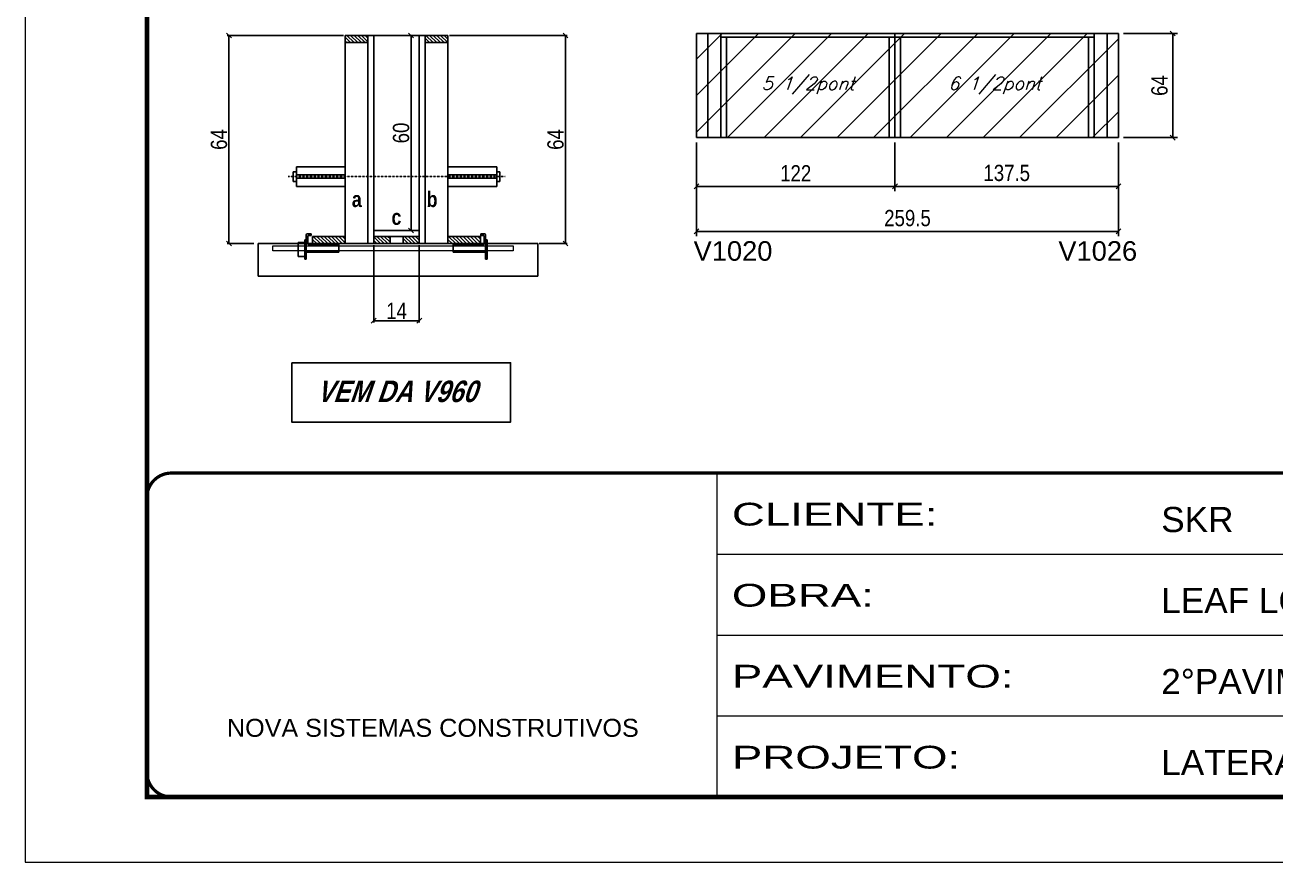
# Model space of a CAD drawing. Extents: x 3309 to 9563, y -2522 to 14608.
# Drawn here: x 3309 to 4078, y 4369 to 4884 of the extents above; entities that cross this region are included whole.
import ezdxf

# ---------------------------------------------------------------- set-up
doc = ezdxf.new("R2010")
doc.units = 0
for name, pattern in [('CONTINUO', [0]), ('DASHED', [0.75, 0.5, -0.25]), ('HIDDEN', [0.375, 0.25, -0.125])]:
    doc.linetypes.add(name, pattern=pattern)
for name, color, linetype in [('5', 5, 'Continuous'), ('barrote', 251, 'Continuous'), ('COTA', 241, 'Continuous'), ('detalhes', 4, 'Continuous'), ('NOMENCLATURA', 7, 'Continuous'), ('Painéis', 200, 'Continuous'), ('presilha', 1, 'Continuous'), ('SARR_2.2x10', 60, 'Continuous'), ('SARR_2.2x7', 40, 'Continuous'), ('SARR_3.5x7', 81, 'Continuous'), ('TENSOR', 3, 'Continuous'), ('texto', 7, 'Continuous')]:
    doc.layers.add(name, color=color, linetype=linetype)
for name, color, linetype, lineweight in [('CONCRETO', 251, 'Continuous', 25), ('Folhas', 255, 'Continuous', 9), ('Hachura', 251, 'Continuous', 9), ('SARRAFO DE PRESSAO', 251, 'DASHED', 9), ('SCO-___-LAJ', 2, 'Continuous', 0)]:
    doc.layers.add(name, color=color, linetype=linetype, lineweight=lineweight)
doc.styles.add('ARIAL', font='arial.ttf')
doc.styles.add('COTA TECNICA', font='techl___.ttf', dxfattribs={"height": 10})
doc.styles.add('COTA TECNICA 2X', font='techl___.ttf', dxfattribs={"height": 10})
doc.styles.add('Romans', font='romans.shx')
doc.styles.get("Standard").update_dxf_attribs({"font": 'arial.ttf'})
doc.styles.add('TECNICA', font='techb___.ttf', dxfattribs={"height": 10})
doc.styles.add('Tecnologia', font='')
doc.styles.get('Tecnologia').set_extended_font_data('Forgotten Futurist')
doc.dimstyles.new('PAINEL', dxfattribs={"dimtxt": 10, "dimasz": 3, "dimexe": 3, "dimexo": 3, "dimgap": 3, "dimtad": 1, "dimdec": 1, "dimzin": 12, "dimdsep": 46, "dimtxsty": 'COTA TECNICA', "dimblk1": 'OBLIQUE', "dimblk2": 'OBLIQUE', "dimsah": 1, "dimcen": 0.9, "dimclrd": 4, "dimclre": 4, "dimclrt": 240, "dimadec": 1, "dimazin": 3, "dimtfac": 1, "dimtdec": 1, "dimtmove": 0, "dimatfit": 3, "dimfxl": 1, "dimtolj": 1, "dimtzin": 12, "dimarcsym": 0})
doc.dimstyles.new('SECAO', dxfattribs={"dimscale": 0.333333, "dimtxt": 5, "dimasz": 9, "dimexe": 3, "dimexo": 3, "dimgap": 3, "dimtad": 1, "dimdec": 1, "dimlfac": 0.5, "dimzin": 12, "dimdsep": 46, "dimtxsty": 'COTA TECNICA 2X', "dimblk1": 'OBLIQUE', "dimblk2": 'OBLIQUE', "dimsah": 1, "dimcen": 0.9, "dimclrd": 4, "dimclre": 4, "dimclrt": 240, "dimadec": 1, "dimazin": 3, "dimtfac": 1, "dimtdec": 1, "dimtmove": 0, "dimatfit": 3, "dimfxl": 1, "dimtolj": 1, "dimtzin": 12, "dimarcsym": 0})

# ---------------------------------------------------------------- blocks, each defined once
blk = doc.blocks.new('9999999999')
at = {"color": 30, "linetype": 'CONTINUO'}
for p, q in [((98564.56, 34230.21), (98564.56, 34429.45)), ((98564.56, 34379.64), (99583.98, 34379.64)), ((98564.56, 34329.83), (99487.98, 34329.83)), ((98564.56, 34280.02), (99487.98, 34280.02))]:
    blk.add_line(p, q, dxfattribs=at)
at = {"color": 30, "linetype": 'CONTINUO', "const_width": 2}
blk.add_lwpolyline([(99583.98, 34230.21), (99583.98, 34414.45, 0.414214), (99568.98, 34429.45), (98228.98, 34429.45, 0.414214), (98213.98, 34414.45), (98213.98, 34245.21, 0.414214), (98228.98, 34230.21), (99583.98, 34230.21)], format="xyb", dxfattribs=at)
at = {"layer": 'Folhas'}
blk.add_lwpolyline([(98138.98, 34190.21), (99623.98, 34190.21), (99623.98, 35240.21), (98138.98, 35240.21)], close=True, dxfattribs=at)
at = {"layer": 'Folhas', "color": 30, "const_width": 3}
blk.add_lwpolyline([(98213.98, 34230.21), (99583.98, 34230.21), (99583.98, 35200.21), (98213.98, 35200.21)], close=True, dxfattribs=at)
at = {"color": 7, "linetype": 'Continuous', "ltscale": 5, "style": 'ARIAL'}
for s, height, p in [('SKR', 15.483, (98837.68, 34393.13)), ('LEAF LOEFGREN', 15.4829, (98837.68, 34343.32)), ('2°PAVIMENTO', 15.4829, (98837.68, 34293.51)), ('NOVA SISTEMAS CONSTRUTIVOS', 11.0592, (98263.19, 34267.21)), ('LATERAIS DE VIGAS', 15.4829, (98837.68, 34243.7))]:
    blk.add_text(s, height=height, dxfattribs=at).set_placement(p)
at = {"layer": 'Folhas', "color": 7, "style": 'Tecnologia', "width": 1.5}
for s, p in [('CLIENTE:', (98573.65, 34397.17)), ('OBRA:', (98573.65, 34347.31)), ('PAVIMENTO:', (98573.65, 34297.5)), ('PROJETO:', (98573.65, 34247.69))]:
    blk.add_text(s, height=14, dxfattribs=at).set_placement(p)
blk = doc.blocks.new('PRESILHA METÁLICA 1')
at = {"layer": 'presilha'}
for p, q in [((0, 13), (6, 13)), ((0, 13), (0, 0)), ((6, 15.5), (7.5, 15.5)), ((6, -2.5), (6, 15.5)), ((6, 13), (6, 0)), ((7.5, 10.6), (7.5, 19.9)), ((7.5, 15.5), (7.5, -2.5)), ((12, 21), (8.6, 21)), ((9, 11.6), (9, 18.9)), ((12, 19.5), (9.6, 19.5)), ((12, 21), (12, 19.5)), ((6, 0), (0, 0)), ((37.5, 4.1), (7.5, 4.1)), ((37.5, 11), (9.6, 11)), ((37.5, 11), (37.5, 4.1)), ((7.5, -2.5), (6, -2.5))]:
    blk.add_line(p, q, dxfattribs=at)
for centre, radius, start, end in [((8.6, 19.9), 1.14, 90, 180), ((9.6, 18.9), 0.57, 90, 180), ((9.6, 11.6), 0.57, 180, 270)]:
    blk.add_arc(centre, radius, start, end, dxfattribs=at)
blk = doc.blocks.new('PRESILHA METÁLICA 2')
at = {"layer": 'presilha'}
for p, q in [((-5.2, 23.5), (-5.2, 22)), ((-5.2, 23.5), (-1.9, 23.5)), ((-30.8, 13.5), (-30.8, 6.6)), ((-30.8, 13.5), (-2.8, 13.5)), ((-5.2, 22), (-2.8, 22)), ((-2.2, 14.1), (-2.2, 21.4)), ((0.8, 18), (-0.8, 18)), ((-0.8, 18), (-0.8, 0)), ((-0.8, 14.6), (-0.8, 22.4)), ((0.8, 0), (0.8, 18)), ((-30.8, 6.6), (-0.8, 6.6)), ((-0.8, 0), (0.8, 0))]:
    blk.add_line(p, q, dxfattribs=at)
for centre, radius, start, end in [((-1.9, 22.4), 1.14, 0, 90), ((-2.8, 21.4), 0.57, 0, 90), ((-2.8, 14.1), 0.57, 270, 0)]:
    blk.add_arc(centre, radius, start, end, dxfattribs=at)
blk = doc.blocks.new('_Oblique')
at = {"color": 0, "linetype": 'ByBlock', "lineweight": -2}
blk.add_line((-0.5, -0.5), (0.5, 0.5), dxfattribs=at)
blk = doc.blocks.new('*D1235')
at = {"layer": 'COTA', "color": 4, "lineweight": -2, "transparency": 16777216}
for p, q in [((3505.23, 4877.68), (3433.79, 4877.68)), ((3434.79, 4877.68), (3434.79, 4749.68)), ((3450.02, 4749.68), (3433.79, 4749.68))]:
    blk.add_line(p, q, dxfattribs=at)
at = {"layer": 'Defpoints', "color": 0, "transparency": 16777216}
for p in [(3506.23, 4877.68), (3434.79, 4749.68), (3451.02, 4749.68)]:
    blk.add_point(p, dxfattribs=at)
at = {"layer": 'COTA', "color": 4, "lineweight": -2, "transparency": 16777216, "xscale": 3, "yscale": 3, "zscale": 3}
for p, rotation in [((3434.79, 4877.68), 90), ((3434.79, 4749.68), 270)]:
    blk.add_blockref('_Oblique', p, dxfattribs=dict(at, rotation=rotation))
at = {"layer": 'COTA', "color": 240, "transparency": 16777216, "insert": (3428.68, 4813.68), "char_height": 10, "attachment_point": 5, "rotation": 90, "style": 'COTA TECNICA 2X'}
blk.add_mtext('\\A1;64', dxfattribs=at)
blk = doc.blocks.new('*D1236')
at = {"layer": 'COTA', "color": 4, "lineweight": -2, "transparency": 16777216}
for p, q in [((3570.43, 4877.68), (3642.75, 4877.68)), ((3641.75, 4877.68), (3641.75, 4749.68)), ((3625.65, 4749.68), (3642.75, 4749.68))]:
    blk.add_line(p, q, dxfattribs=at)
at = {"layer": 'Defpoints', "color": 0, "transparency": 16777216}
for p in [(3569.43, 4877.68), (3624.65, 4749.68), (3641.75, 4749.68)]:
    blk.add_point(p, dxfattribs=at)
at = {"layer": 'COTA', "color": 4, "lineweight": -2, "transparency": 16777216, "xscale": 3, "yscale": 3, "zscale": 3}
for p, rotation in [((3641.75, 4877.68), 90), ((3641.75, 4749.68), 270)]:
    blk.add_blockref('_Oblique', p, dxfattribs=dict(at, rotation=rotation))
at = {"layer": 'COTA', "color": 240, "transparency": 16777216, "insert": (3635.65, 4813.68), "char_height": 10, "attachment_point": 5, "rotation": 90, "style": 'COTA TECNICA 2X'}
blk.add_mtext('\\A1;64', dxfattribs=at)
blk = doc.blocks.new('*D1237')
at = {"layer": 'COTA', "color": 4, "lineweight": -2, "transparency": 16777216}
for p, q in [((3550.83, 4877.68), (3545.76, 4877.68)), ((3546.76, 4757.68), (3546.76, 4877.68)), ((3550.83, 4757.68), (3545.76, 4757.68))]:
    blk.add_line(p, q, dxfattribs=at)
at = {"layer": 'Defpoints', "color": 0, "transparency": 16777216}
for p in [(3546.76, 4877.68), (3551.83, 4877.68), (3551.83, 4757.68)]:
    blk.add_point(p, dxfattribs=at)
at = {"layer": 'COTA', "color": 4, "lineweight": -2, "transparency": 16777216, "xscale": 3, "yscale": 3, "zscale": 3}
for p, rotation in [((3546.76, 4877.68), 90), ((3546.76, 4757.68), 270)]:
    blk.add_blockref('_Oblique', p, dxfattribs=dict(at, rotation=rotation))
at = {"layer": 'COTA', "color": 240, "transparency": 16777216, "insert": (3540.66, 4817.68), "char_height": 10, "attachment_point": 5, "rotation": 90, "style": 'COTA TECNICA 2X'}
blk.add_mtext('\\A1;60', dxfattribs=at)
blk = doc.blocks.new('*D1242')
at = {"layer": 'COTA', "color": 4, "lineweight": -2, "transparency": 16777216}
for p, q in [((3523.83, 4748.68), (3523.83, 4701.21)), ((3551.83, 4748.68), (3551.83, 4701.21)), ((3523.83, 4702.21), (3551.83, 4702.21))]:
    blk.add_line(p, q, dxfattribs=at)
at = {"layer": 'Defpoints', "color": 0, "transparency": 16777216}
for p in [(3523.83, 4749.68), (3551.83, 4749.68), (3551.83, 4702.21)]:
    blk.add_point(p, dxfattribs=at)
at = {"layer": 'COTA', "color": 4, "lineweight": -2, "transparency": 16777216, "xscale": 3, "yscale": 3, "zscale": 3, "rotation": 180}
blk.add_blockref('_Oblique', (3523.83, 4702.21), dxfattribs=at)
at = {"layer": 'COTA', "color": 4, "lineweight": -2, "transparency": 16777216, "xscale": 3, "yscale": 3, "zscale": 3}
blk.add_blockref('_Oblique', (3551.83, 4702.21), dxfattribs=at)
at = {"layer": 'COTA', "color": 240, "transparency": 16777216, "insert": (3537.83, 4708.28), "char_height": 10, "attachment_point": 5, "style": 'COTA TECNICA 2X'}
blk.add_mtext('\\A1;14', dxfattribs=at)
blk = doc.blocks.new('*D1238')
at = {"layer": 'COTA', "color": 4, "linetype": 'ByBlock', "lineweight": -2, "transparency": 16777216}
for p, q in [((3844.31, 4811.86), (3844.31, 4781.84)), ((3981.81, 4811.86), (3981.81, 4781.84)), ((3981.81, 4784.84), (3844.31, 4784.84))]:
    blk.add_line(p, q, dxfattribs=at)
at = {"layer": 'Defpoints', "color": 0, "linetype": 'ByBlock', "transparency": 16777216}
for p in [(3844.31, 4814.86), (3981.81, 4814.86), (3844.31, 4784.84)]:
    blk.add_point(p, dxfattribs=at)
at = {"layer": 'COTA', "color": 4, "linetype": 'ByBlock', "lineweight": -2, "transparency": 16777216, "xscale": 3, "yscale": 3, "zscale": 3, "rotation": 180}
blk.add_blockref('_Oblique', (3844.31, 4784.84), dxfattribs=at)
at = {"layer": 'COTA', "color": 4, "linetype": 'ByBlock', "lineweight": -2, "transparency": 16777216, "xscale": 3, "yscale": 3, "zscale": 3}
blk.add_blockref('_Oblique', (3981.81, 4784.84), dxfattribs=at)
at = {"layer": 'COTA', "color": 240, "linetype": 'ByBlock', "transparency": 16777216, "insert": (3913.06, 4793.06), "char_height": 10, "attachment_point": 5, "style": 'COTA TECNICA'}
blk.add_mtext('\\A1;137.5', dxfattribs=at)
blk = doc.blocks.new('*D1239')
at = {"layer": 'COTA', "color": 4, "linetype": 'ByBlock', "lineweight": -2, "transparency": 16777216}
for p, q in [((3722.31, 4811.86), (3722.31, 4781.84)), ((3844.31, 4811.86), (3844.31, 4781.84)), ((3844.31, 4784.84), (3722.31, 4784.84))]:
    blk.add_line(p, q, dxfattribs=at)
at = {"layer": 'Defpoints', "color": 0, "linetype": 'ByBlock', "transparency": 16777216}
for p in [(3722.31, 4814.86), (3844.31, 4814.86), (3722.31, 4784.84)]:
    blk.add_point(p, dxfattribs=at)
at = {"layer": 'COTA', "color": 4, "linetype": 'ByBlock', "lineweight": -2, "transparency": 16777216, "xscale": 3, "yscale": 3, "zscale": 3, "rotation": 180}
blk.add_blockref('_Oblique', (3722.31, 4784.84), dxfattribs=at)
at = {"layer": 'COTA', "color": 4, "linetype": 'ByBlock', "lineweight": -2, "transparency": 16777216, "xscale": 3, "yscale": 3, "zscale": 3}
blk.add_blockref('_Oblique', (3844.31, 4784.84), dxfattribs=at)
at = {"layer": 'COTA', "color": 240, "linetype": 'ByBlock', "transparency": 16777216, "insert": (3783.31, 4792.9), "char_height": 10, "attachment_point": 5, "style": 'COTA TECNICA'}
blk.add_mtext('\\A1;122', dxfattribs=at)
blk = doc.blocks.new('*D1243')
at = {"layer": 'COTA', "color": 4, "linetype": 'ByBlock', "lineweight": -2, "transparency": 16777216}
for p, q in [((3722.31, 4811.86), (3722.31, 4754.14)), ((3981.81, 4811.86), (3981.81, 4754.14)), ((3981.81, 4757.14), (3722.31, 4757.14))]:
    blk.add_line(p, q, dxfattribs=at)
at = {"layer": 'Defpoints', "color": 0, "linetype": 'ByBlock', "transparency": 16777216}
for p in [(3722.31, 4814.86), (3981.81, 4814.86), (3722.31, 4757.14)]:
    blk.add_point(p, dxfattribs=at)
at = {"layer": 'COTA', "color": 4, "linetype": 'ByBlock', "lineweight": -2, "transparency": 16777216, "xscale": 3, "yscale": 3, "zscale": 3, "rotation": 180}
blk.add_blockref('_Oblique', (3722.31, 4757.14), dxfattribs=at)
at = {"layer": 'COTA', "color": 4, "linetype": 'ByBlock', "lineweight": -2, "transparency": 16777216, "xscale": 3, "yscale": 3, "zscale": 3}
blk.add_blockref('_Oblique', (3981.81, 4757.14), dxfattribs=at)
at = {"layer": 'COTA', "color": 240, "linetype": 'ByBlock', "transparency": 16777216, "insert": (3852.06, 4765.27), "char_height": 10, "attachment_point": 5, "style": 'COTA TECNICA'}
blk.add_mtext('\\A1;259.5', dxfattribs=at)
blk = doc.blocks.new('*D1244')
at = {"layer": 'COTA', "color": 4, "lineweight": -2, "transparency": 16777216}
for p, q in [((3984.81, 4878.86), (4018.17, 4878.86)), ((4015.17, 4814.86), (4015.17, 4878.86)), ((3984.81, 4814.86), (4018.17, 4814.86))]:
    blk.add_line(p, q, dxfattribs=at)
at = {"layer": 'Defpoints', "color": 0, "transparency": 16777216}
for p in [(3981.81, 4878.86), (4015.17, 4878.86), (3981.81, 4814.86)]:
    blk.add_point(p, dxfattribs=at)
at = {"layer": 'COTA', "color": 4, "lineweight": -2, "transparency": 16777216, "xscale": 3, "yscale": 3, "zscale": 3}
for p, rotation in [((4015.17, 4878.86), 90), ((4015.17, 4814.86), 270)]:
    blk.add_blockref('_Oblique', p, dxfattribs=dict(at, rotation=rotation))
at = {"layer": 'COTA', "color": 240, "transparency": 16777216, "insert": (4007.06, 4846.86), "char_height": 10, "attachment_point": 5, "rotation": 90, "style": 'COTA TECNICA'}
blk.add_mtext('\\A1;64', dxfattribs=at)

msp = doc.modelspace()

# ---------------------------------------------------------------- hatches: boundary and pattern name
at = {"layer": 'Hachura', "linetype": 'ByBlock'}
h = msp.add_hatch(dxfattribs=at)
h.set_pattern_fill('ANSI31', color=256, scale=5)
h.set_pattern_definition([(45, (-5453.5, -2359.489), (-11.22532, 11.22532), [])])
h.paths.add_polyline_path([(3844.31, 4878.86), (3722.31, 4878.86), (3722.31, 4814.86), (3844.31, 4814.86)])
h.paths.add_polyline_path([(3981.81, 4814.86), (3981.81, 4878.86), (3844.31, 4878.86), (3844.31, 4814.86)])
at = {"layer": 'SARR_2.2x10'}
h = msp.add_hatch(dxfattribs=at)
h.set_pattern_fill('ANSI31', color=256, scale=0.5, angle=90)
h.set_pattern_definition([(135, (36679.7717, -118762.4876), (-1.122532015, -1.122532015), [])])
h.paths.add_polyline_path([(3486.23, 4754.08), (3486.23, 4749.68), (3506.23, 4749.68), (3506.23, 4754.08)])
h = msp.add_hatch(dxfattribs=at)
h.set_pattern_fill('ANSI31', color=256, scale=0.5, angle=90)
h.set_pattern_definition([(135, (36762.9717, -118762.4876), (-1.122532015, -1.122532015), [])])
h.paths.add_polyline_path([(3569.43, 4754.08), (3569.43, 4749.68), (3589.43, 4749.68), (3589.43, 4754.08)])
at = {"layer": 'SARR_2.2x7'}
h = msp.add_hatch(dxfattribs=at)
h.set_pattern_fill('ANSI31', color=256, scale=0.5, angle=90)
h.set_pattern_definition([(135, (36693.7717, -118638.8876), (-1.122532015, -1.122532015), [])])
h.paths.add_polyline_path([(3520.23, 4877.68), (3520.23, 4873.28), (3506.23, 4873.28), (3506.23, 4877.68)])
h = msp.add_hatch(dxfattribs=at)
h.set_pattern_fill('ANSI31', color=256, scale=0.5, angle=90)
h.set_pattern_definition([(135, (36663.7717, -118638.8876), (-1.122532015, -1.122532015), [])])
h.paths.add_polyline_path([(3555.43, 4877.68), (3555.43, 4873.28), (3569.43, 4873.28), (3569.43, 4877.68)])
h = msp.add_hatch(dxfattribs=at)
h.set_pattern_fill('ANSI31', color=256, scale=0.5, angle=90)
h.set_pattern_definition([(135, (36759.3717, -118762.4876), (-1.122532015, -1.122532015), [])])
h.paths.add_polyline_path([(3533.83, 4749.68), (3533.83, 4754.08), (3523.83, 4754.08), (3523.83, 4749.68)])
h = msp.add_hatch(dxfattribs=at)
h.set_pattern_fill('ANSI31', color=256, scale=0.5, angle=90)
h.set_pattern_definition([(135, (36749.3717, -118762.4876), (-1.122532015, -1.122532015), [])])
h.paths.add_polyline_path([(3541.83, 4754.08), (3541.83, 4749.68), (3551.83, 4749.68), (3551.83, 4754.08)])

# ---------------------------------------------------------------- linework, layer by layer
at = {"ltscale": 3}
for p, q in [((3476.23, 4796.85), (3476.23, 4784.85)), ((3476.23, 4796.85), (3506.23, 4796.85)), ((3599.43, 4796.85), (3569.43, 4796.85)), ((3599.43, 4796.85), (3599.43, 4784.85)), ((3474.23, 4793.85), (3474.23, 4787.85)), ((3476.23, 4793.85), (3474.23, 4793.85)), ((3506.23, 4791.85), (3476.23, 4791.85)), ((3506.23, 4789.85), (3476.23, 4789.85)), ((3569.43, 4791.85), (3599.43, 4791.85)), ((3569.43, 4789.85), (3599.43, 4789.85)), ((3601.43, 4793.85), (3599.43, 4793.85)), ((3601.43, 4793.85), (3601.43, 4787.85)), ((3476.23, 4787.85), (3474.23, 4787.85)), ((3476.23, 4784.85), (3506.23, 4784.85)), ((3599.43, 4784.85), (3569.43, 4784.85)), ((3599.43, 4787.85), (3601.43, 4787.85))]:
    msp.add_line(p, q, dxfattribs=at)
at = {"layer": 'barrote', "elevation": 0}
msp.add_lwpolyline([(3452.78, 4729.68), (3624.69, 4729.68), (3624.69, 4749.68), (3452.78, 4749.68)], close=True, dxfattribs=at)
at = {"layer": 'CONCRETO', "linetype": 'Continuous'}
msp.add_line((3551.83, 4877.68), (3523.83, 4877.68), dxfattribs=at)
at = {"layer": 'NOMENCLATURA', "elevation": 0}
msp.add_lwpolyline([(3473.4, 4676.32), (3607.94, 4676.32), (3607.94, 4639.86), (3473.4, 4639.86)], close=True, dxfattribs=at)
at = {"layer": 'Painéis', "linetype": 'ByBlock'}
for p, q in [((3981.81, 4878.86), (3722.31, 4878.86)), ((3722.31, 4814.86), (3722.31, 4878.86)), ((3844.31, 4814.86), (3844.31, 4878.86)), ((3981.81, 4814.86), (3981.81, 4878.86)), ((3981.81, 4814.86), (3722.31, 4814.86))]:
    msp.add_line(p, q, dxfattribs=at)
at = {"layer": 'Painéis', "linetype": 'Continuous', "elevation": 0}
for points in [[(3520.23, 4749.68), (3520.23, 4877.68), (3523.83, 4877.68), (3523.83, 4749.68)], [(3555.43, 4749.68), (3555.43, 4877.68), (3551.83, 4877.68), (3551.83, 4749.68)], [(3551.83, 4757.68), (3523.83, 4757.68), (3523.83, 4754.08), (3551.83, 4754.08)]]:
    msp.add_lwpolyline(points, close=True, dxfattribs=at)
at = {"layer": 'SARR_2.2x10', "elevation": 0}
for points in [[(3486.23, 4754.08), (3506.23, 4754.08), (3506.23, 4749.68), (3486.23, 4749.68)], [(3569.43, 4754.08), (3589.43, 4754.08), (3589.43, 4749.68), (3569.43, 4749.68)]]:
    msp.add_lwpolyline(points, close=True, dxfattribs=at)
at = {"layer": 'SARR_2.2x7', "linetype": 'Continuous'}
for p, q in [((3729.31, 4814.86), (3729.31, 4878.86)), ((3844.31, 4876.66), (3737.31, 4876.66)), ((3966.81, 4876.66), (3844.31, 4876.66)), ((3974.81, 4814.86), (3974.81, 4878.86))]:
    msp.add_line(p, q, dxfattribs=at)
at = {"layer": 'SARR_2.2x7'}
for points in [[(3506.23, 4877.68), (3520.23, 4877.68), (3520.23, 4873.28), (3506.23, 4873.28)], [(3569.43, 4877.68), (3555.43, 4877.68), (3555.43, 4873.28), (3569.43, 4873.28)]]:
    msp.add_lwpolyline(points, close=True, dxfattribs=at)
at = {"layer": 'SARR_2.2x7', "elevation": 0}
for points in [[(3523.83, 4754.08), (3533.83, 4754.08), (3533.83, 4749.68), (3523.83, 4749.68)], [(3551.83, 4754.08), (3541.83, 4754.08), (3541.83, 4749.68), (3551.83, 4749.68)]]:
    msp.add_lwpolyline(points, close=True, dxfattribs=at)
at = {"layer": 'SARR_3.5x7'}
for p, q in [((3737.31, 4878.86), (3737.31, 4814.86)), ((3740.81, 4876.66), (3740.81, 4814.86)), ((3840.81, 4876.66), (3840.81, 4814.86)), ((3847.81, 4876.66), (3847.81, 4814.86)), ((3963.31, 4876.66), (3963.31, 4814.86)), ((3966.81, 4878.86), (3966.81, 4814.86))]:
    msp.add_line(p, q, dxfattribs=at)
at = {"layer": 'SARR_3.5x7', "elevation": 0}
for points in [[(3520.23, 4873.28), (3506.23, 4873.28), (3506.23, 4749.68), (3520.23, 4749.68)], [(3555.43, 4873.28), (3569.43, 4873.28), (3569.43, 4749.68), (3555.43, 4749.68)]]:
    msp.add_lwpolyline(points, close=True, dxfattribs=at)
at = {"layer": 'SCO-___-LAJ', "color": 1, "elevation": 0}
msp.add_lwpolyline([(3461.78, 4748.35), (3609.62, 4748.35), (3609.62, 4745.15), (3461.78, 4745.15)], close=True, dxfattribs=at)
at = {"layer": 'TENSOR', "linetype": 'HIDDEN', "ltscale": 0.5}
msp.add_line((3471.23, 4790.85), (3604.74, 4790.85), dxfattribs=at)

# ---------------------------------------------------------------- block references
at = {"layer": 'presilha', "xscale": 0.6666666666666666, "yscale": 0.6666666666666666, "zscale": 0.6666666666666666}
for name, p in [('PRESILHA METÁLICA 1', (3477.37, 4741.72)), ('PRESILHA METÁLICA 2', (3593.11, 4740.05))]:
    msp.add_blockref(name, p, dxfattribs=at)
at = {"layer": 'SARRAFO DE PRESSAO', "color": 6, "linetype": 'ByBlock'}
msp.add_blockref('9999999999', (-94829.61, -29820.95), dxfattribs=at)

# ---------------------------------------------------------------- texts
at = {"layer": '5', "linetype": 'Continuous'}
for s, p in [('V1020', (3720.52, 4739.12)), ('V1026', (3944.82, 4739.12))]:
    msp.add_text(s, height=12, rotation=0.00004, dxfattribs=at).set_placement(p)
at = {"layer": 'detalhes', "style": 'TECNICA'}
for s, p in [('b', (3556.33, 4772.11)), ('a', (3510.36, 4772.12)), ('c', (3534.73, 4761.15))]:
    msp.add_text(s, height=9.6, dxfattribs=at).set_placement(p)
at = {"layer": 'NOMENCLATURA', "insert": (3537.83, 4665.36), "char_height": 13.2, "width": 300.2766, "attachment_point": 2, "style": 'TECNICA'}
msp.add_mtext('{\\Q19;VEM DA V960}', dxfattribs=at)
at = {"layer": 'texto', "color": 2, "char_height": 8, "attachment_point": 5, "style": 'Romans'}
for s, insert in [('{\\Q19;\\C256;5 1/2pont}', (3790.81, 4846.86)), ('{\\Q19;\\C256;6 1/2pont}', (3905.56, 4846.86))]:
    msp.add_mtext(s, dxfattribs=dict(at, insert=insert))

# ---------------------------------------------------------------- dimensions: what is measured, and where the dimension line sits
at = {"layer": 'COTA'}
for base, p1, p2, dimstyle, picture, middle in [((3434.79, 4749.68), (3506.23, 4877.68), (3451.02, 4749.68), 'SECAO', '*D1235', (3428.68, 4813.68)), ((3546.76, 4877.68), (3551.83, 4757.68), (3551.83, 4877.68), 'SECAO', '*D1237', (3540.66, 4817.68)), ((3641.75, 4749.68), (3569.43, 4877.68), (3624.65, 4749.68), 'SECAO', '*D1236', (3635.65, 4813.68)), ((4015.17, 4878.86), (3981.81, 4814.86), (3981.81, 4878.86), 'PAINEL', '*D1244', (4007.06, 4846.86))]:
    dim = msp.add_linear_dim(base=base, p1=p1, p2=p2, angle=90, dimstyle=dimstyle, dxfattribs=at)
    dim.commit()
    dim.dimension.update_dxf_attribs({"geometry": picture, "text_midpoint": middle})
at = {"layer": 'COTA', "linetype": 'ByBlock'}
dim = msp.add_linear_dim(base=(3722.31, 4784.84), p1=(3844.31, 4814.86), p2=(3722.31, 4814.86), angle=180, dimstyle='PAINEL', override={"dimtmove": 1}, dxfattribs=at)
dim.commit()
dim.dimension.update_dxf_attribs({"geometry": '*D1239', "text_midpoint": (3783.31, 4792.9)})
for base, p2, picture, middle in [((3722.31, 4757.14), (3722.31, 4814.86), '*D1243', (3852.06, 4765.27)), ((3844.31, 4784.84), (3844.31, 4814.86), '*D1238', (3913.06, 4793.06))]:
    dim = msp.add_linear_dim(base=base, p1=(3981.81, 4814.86), p2=p2, angle=180, dimstyle='PAINEL', dxfattribs=at)
    dim.commit()
    dim.dimension.update_dxf_attribs({"geometry": picture, "text_midpoint": middle})
at = {"layer": 'COTA'}
dim = msp.add_linear_dim(base=(3551.83, 4702.21), p1=(3523.83, 4749.68), p2=(3551.83, 4749.68), dimstyle='SECAO', dxfattribs=at)
dim.commit()
dim.dimension.update_dxf_attribs({"geometry": '*D1242', "text_midpoint": (3537.83, 4708.28)})

doc.saveas('drawing.dxf')
